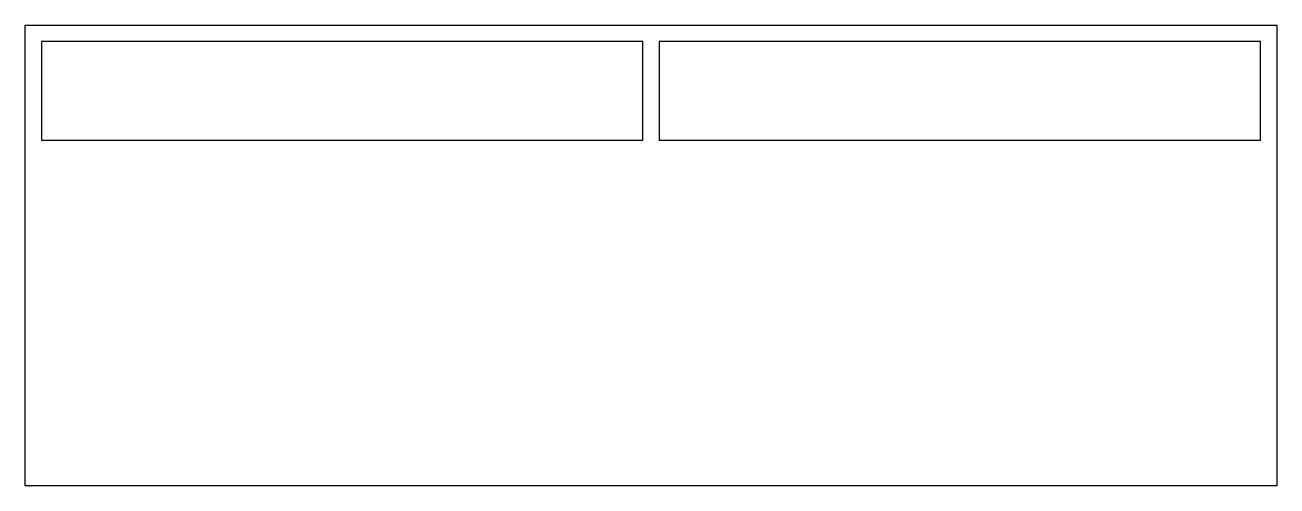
# Model space of a CAD drawing. Extents: x 0 to 1.9, y 0 to 0.7.
import ezdxf

# ---------------------------------------------------------------- set-up
doc = ezdxf.new("R2010")
doc.units = 0
doc.layers.get('0').update_dxf_attribs({"linetype": 'CONTINUOUS'})

msp = doc.modelspace()

# ---------------------------------------------------------------- linework, layer by layer
at = {"color": 0}
for points in [[(0, 0), (0, 0.7), (1.9, 0.7), (1.9, 0)], [(0.025, 0.525), (0.9375, 0.525), (0.9375, 0.675), (0.025, 0.675)], [(0.9625, 0.525), (1.875, 0.525), (1.875, 0.675), (0.9625, 0.675)]]:
    msp.add_lwpolyline(points, close=True, dxfattribs=at)

doc.saveas('drawing.dxf')
